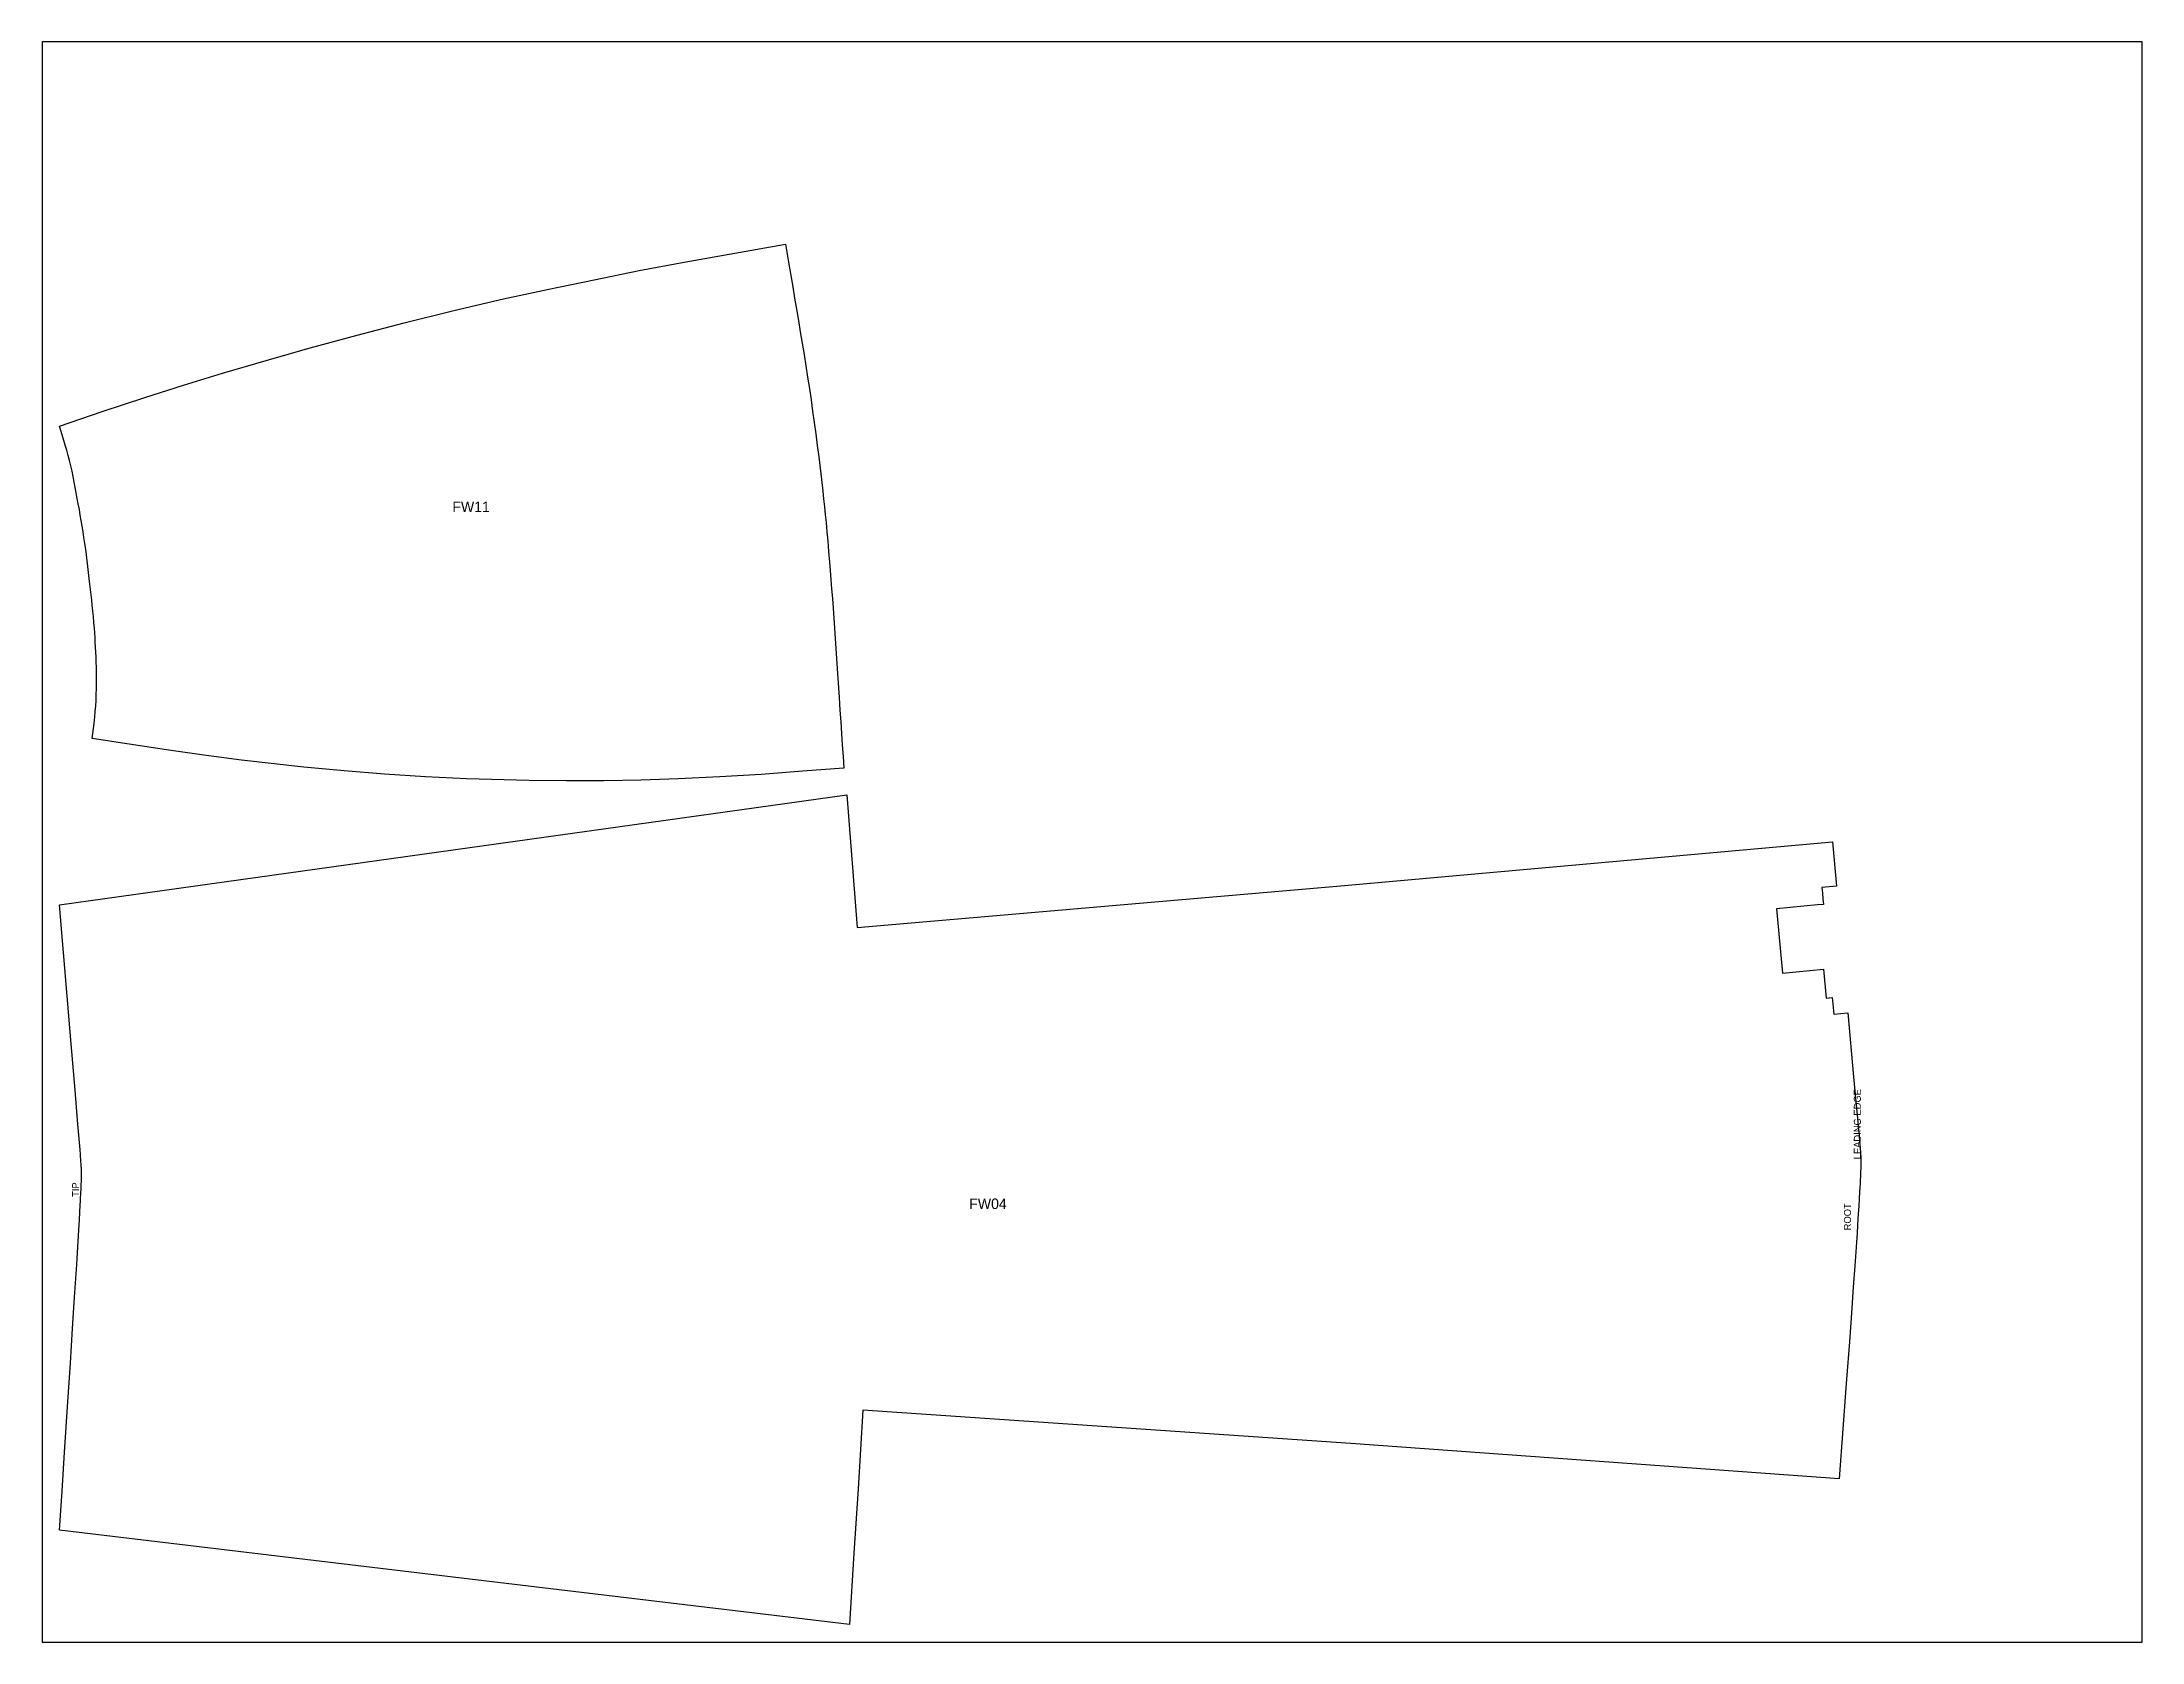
# Model space of a CAD drawing. Header units: millimetres. Extents: x 0 to 600, y 0 to 457.
import ezdxf

# ---------------------------------------------------------------- set-up
doc = ezdxf.new("R2010")
doc.units = ezdxf.units.MM
for name, color, linetype in [('CUT', 7, 'Continuous'), ('LABEL_DO_NOT_CUT', 3, 'Continuous'), ('STOCK_DO_NOT_CUT', 8, 'Continuous')]:
    doc.layers.add(name, color=color, linetype=linetype)

msp = doc.modelspace()

# ---------------------------------------------------------------- linework, layer by layer
at = {"layer": 'CUT'}
for points in [[(14.36132, 258.1685), (14.86193, 262.41657), (15.0772, 264.36503), (15.21897, 265.9092), (15.34163, 267.54137), (15.43297, 269.07669), (15.51348, 270.76248), (15.56756, 272.49583), (15.59362, 274.08769), (15.59025, 275.53972), (15.57823, 277.00376), (15.55254, 278.47419), (15.51206, 279.94396), (15.46313, 281.40734), (15.38781, 282.85798), (15.31441, 284.29014), (15.23227, 285.6966), (15.14564, 287.06961), (15.05737, 288.40216), (14.96684, 289.68485), (14.81583, 291.30622), (14.66977, 292.99451), (14.54109, 294.51523), (14.35982, 296.23186), (14.19964, 297.68066), (13.97132, 299.97469), (13.69929, 302.26325), (13.49861, 303.93644), (13.2904, 305.60879), (13.07693, 307.27919), (12.87831, 308.94906), (12.6967, 310.61738), (12.47676, 312.27413), (12.22248, 313.9206), (11.98898, 315.56422), (11.73699, 317.19658), (11.47658, 318.82056), (11.20813, 320.43351), (10.93786, 322.03828), (10.67013, 323.63332), (10.37603, 325.21581), (10.07206, 326.78913), (9.76129, 328.35329), (9.46027, 329.9119), (9.19053, 331.46711), (8.90826, 333.01296), (8.57465, 334.54116), (8.23448, 336.0627), (7.87091, 337.57257), (7.47094, 339.06953), (7.06735, 340.56198), (6.65652, 341.95321), (6.03667, 344.00946), (5, 347.44645), (17.15856, 351.58596), (29.39888, 355.59077), (40.46576, 359.1615), (51.56417, 362.5683), (64.05954, 366.219), (76.63139, 369.84874), (90.02785, 373.46517), (103.49067, 376.96014), (117.66565, 380.45969), (131.88213, 383.76576), (144.79251, 386.6078), (157.72917, 389.2843), (170.59872, 391.87435), (183.47855, 394.30476), (197.93978, 396.89455), (212.38968, 399.42206), (212.89483, 396.55205), (213.39291, 393.67917), (213.93702, 390.46722), (214.48458, 387.25373), (215.04381, 384.03817), (215.57836, 380.81768), (216.12351, 377.59899), (216.66623, 374.37488), (217.21482, 371.15173), (217.75339, 367.91973), (218.26551, 364.68448), (218.75984, 361.44638), (219.2409, 358.20607), (219.71865, 354.96061), (220.17152, 351.71172), (220.62573, 348.46027), (221.04828, 345.20272), (221.45992, 341.94376), (221.91241, 338.67978), (222.31439, 335.40958), (222.70245, 332.13778), (223.07991, 328.8667), (223.3285, 326.61353), (223.54663, 324.357), (223.78109, 322.14032), (224.02011, 319.86831), (224.25825, 317.20284), (224.50059, 314.61414), (224.73543, 311.58436), (225.00127, 308.5809), (225.17987, 306.15722), (225.39412, 303.61037), (225.60388, 300.95762), (225.81217, 298.21959), (226.03541, 295.41643), (226.24565, 292.56385), (226.44059, 289.67882), (226.64801, 286.78089), (226.84126, 283.88926), (227.03506, 281.02477), (227.21665, 278.20387), (227.39453, 275.44502), (227.58063, 272.6147), (227.76621, 269.89876), (227.99013, 266.29911), (228.20778, 262.96047), (228.42887, 259.64576), (228.64292, 256.33105), (228.86549, 253.01729), (229.0955, 249.70412), (217.30434, 248.79333), (205.4819, 247.93135), (193.62435, 247.21814), (181.72363, 246.65732), (171.1311, 246.31446), (160.52388, 246.11903), (149.87561, 246.07398), (139.22412, 246.17174), (121.24354, 246.68568), (109.54914, 247.2456), (97.86166, 247.98604), (86.33522, 248.89932), (74.82903, 249.98806), (56.96216, 252.01881), (46.2584, 253.4187), (35.58421, 254.92337), (24.94581, 256.52664)], [(511.58518, 228.69413), (512.71331, 215.94873), (508.55408, 215.561), (508.70289, 213.96806), (508.85167, 212.37506), (509.00037, 210.78205), (507.25791, 210.6192), (495.54481, 209.52616), (497.26784, 191.13231), (508.97536, 192.28082), (509.75121, 183.99398), (511.49322, 184.16159), (511.93918, 179.38235), (515.92449, 179.76999), (517.58112, 161.53884), (518.42347, 152.43896), (518.68136, 149.68202), (518.80141, 148.40637), (518.86555, 147.71651), (518.93056, 147.02265), (518.99548, 146.32075), (519.06513, 145.57104), (519.14354, 144.72168), (519.29775, 143.05891), (519.40085, 141.9296), (519.43252, 141.57363), (519.46376, 141.21743), (519.491, 140.89626), (519.51227, 140.63671), (519.5263, 140.45925), (519.53926, 140.2822), (519.55359, 140.08602), (519.56975, 139.83614), (519.59246, 139.47496), (519.60927, 139.19688), (519.6191, 139.01976), (519.62964, 138.80919), (519.64685, 138.4379), (519.65657, 138.21074), (519.66265, 138.05122), (519.66653, 137.93258), (519.67002, 137.80282), (519.67247, 137.68277), (519.67414, 137.57487), (519.67519, 137.46711), (519.67566, 137.3594), (519.67563, 137.25164), (519.67516, 137.14383), (519.67433, 137.03608), (519.67259, 136.89278), (519.66993, 136.73197), (519.6667, 136.57128), (519.66167, 136.35691), (519.65515, 136.11541), (519.64587, 135.79325), (519.62942, 135.31), (519.59741, 134.49303), (519.56796, 133.76837), (519.53112, 132.95469), (519.49193, 132.14154), (519.43516, 131.05685), (519.36867, 129.83915), (519.30013, 128.62782), (519.06051, 124.60588), (518.8332, 120.98442), (518.57237, 116.90365), (518.30394, 112.84403), (517.93871, 107.45581), (517.51616, 101.40903), (517.0847, 95.36052), (516.39342, 85.77988), (515.61469, 75.13313), (514.55422, 60.89599), (513.50457, 46.65045), (373.91604, 56.76022), (234.48442, 66.23143), (233.88925, 55.00171), (233.18026, 43.78459), (231.99789, 25.42442), (230.67724, 5), (5, 31.94486), (5.74508, 43.0907), (6.46434, 54.2367), (7.38915, 68.59655), (8.11256, 79.68829), (8.7548, 89.54525), (9.33173, 98.55144), (9.90741, 107.88624), (10.11229, 111.17029), (10.30934, 114.45483), (10.50975, 117.73858), (10.68455, 120.65748), (10.81391, 122.84657), (10.92394, 124.79284), (10.99235, 126.0905), (11.04745, 127.06355), (11.09838, 127.92809), (11.13129, 128.5769), (11.16209, 129.22584), (11.19276, 129.87496), (11.22377, 130.57579), (11.27664, 131.85781), (11.29038, 132.19989), (11.29912, 132.42793), (11.30527, 132.59899), (11.31034, 132.75109), (11.31354, 132.86517), (11.31613, 132.97929), (11.31855, 133.08071), (11.32032, 133.15673), (11.32195, 133.23273), (11.32336, 133.30877), (11.32438, 133.38485), (11.32498, 133.46098), (11.32531, 133.53724), (11.32528, 133.61373), (11.32493, 133.69041), (11.32435, 133.76821), (11.32321, 133.84705), (11.32169, 133.92573), (11.31992, 134.00411), (11.31761, 134.09092), (11.31422, 134.19805), (11.30968, 134.31715), (11.30422, 134.44947), (11.29776, 134.59241), (11.2913, 134.7231), (11.28206, 134.89731), (11.27025, 135.10646), (11.26076, 135.26467), (11.25093, 135.42277), (11.24095, 135.58074), (11.23191, 135.72251), (11.22215, 135.86428), (11.20546, 136.10203), (11.18968, 136.31974), (11.16818, 136.60984), (11.12204, 137.23496), (10.96302, 139.29182), (10.85735, 140.66316), (10.26199, 147.97368), (9.4467, 157.71975), (8.32335, 170.93446), (5, 210.62747), (229.96629, 242.07398), (232.861, 204.17337), (372.15772, 216.16781)]]:
    msp.add_lwpolyline(points, close=True, dxfattribs=at)
at = {"layer": 'STOCK_DO_NOT_CUT'}
msp.add_lwpolyline([(0, 0), (600, 0), (600, 457.2), (0, 457.2)], close=True, dxfattribs=at)

# ---------------------------------------------------------------- texts
at = {"layer": 'LABEL_DO_NOT_CUT'}
for s, p in [('FW11', (117.24878, 322.88682)), ('FW04', (264.93447, 123.72622))]:
    msp.add_text(s, height=3, dxfattribs=at).set_placement(p)
for s, p in [('LEADING EDGE', (519.66653, 137.93258)), ('TIP', (10.60529, 127.20109)), ('ROOT', (516.86118, 117.63684))]:
    msp.add_text(s, height=2, rotation=90, dxfattribs=at).set_placement(p)

doc.saveas('drawing.dxf')
